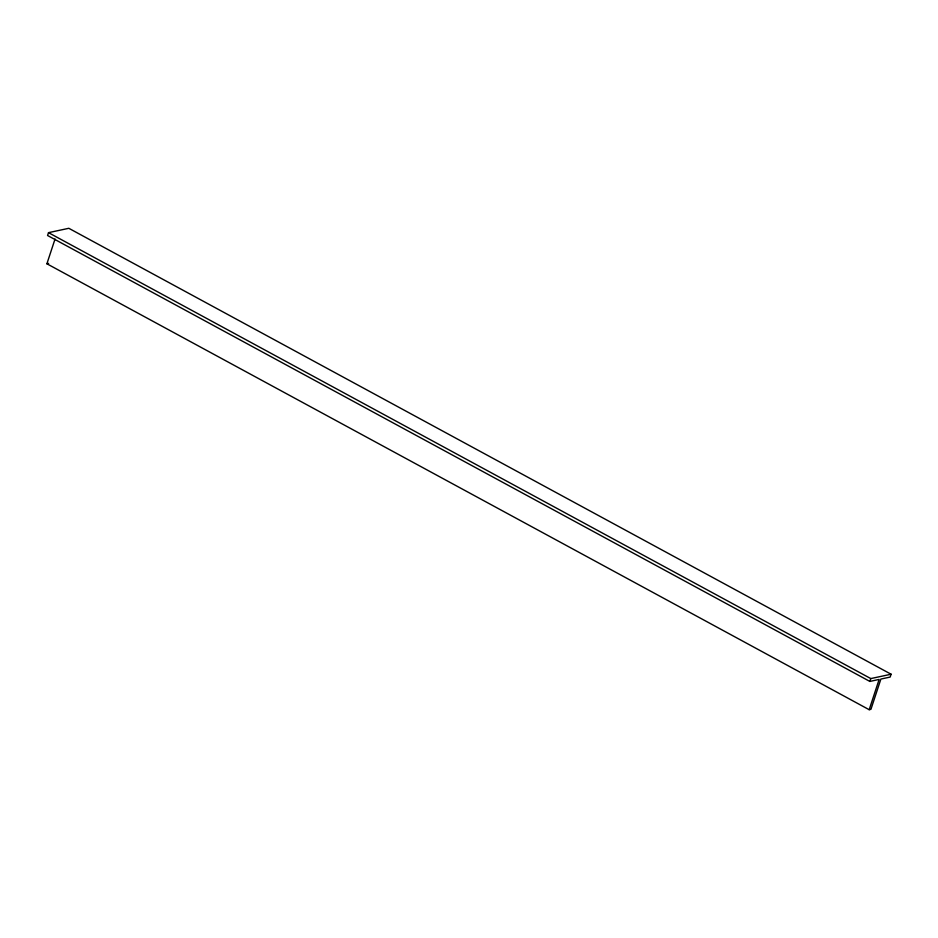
<?xml version="1.0" encoding="UTF-8"?>
<svg xmlns="http://www.w3.org/2000/svg" width="938" height="938" viewBox="0 0 938 938"><rect width="100%" height="100%" fill="white"/><g stroke="black" fill="none" stroke-linecap="round" stroke-linejoin="round"><path stroke-width="1.41" d="M869.186 709.703L870.933 709.327L880.888 679.053L890.162 677.06L891.1 674.223L68.814 228.297L48.506 232.659L47.568 235.497L869.854 681.422L879.14 679.429L869.186 709.703L46.9 263.777L55.049 239.002M869.854 681.422L870.792 678.584L891.1 674.223M46.9 263.777L48.635 263.402M48.506 232.659L870.792 678.584"/></g></svg>
